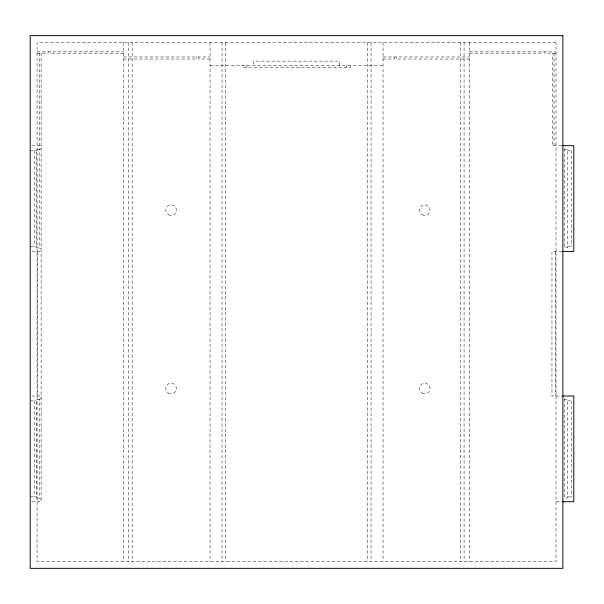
<?xml version="1.0" encoding="UTF-8"?>
<svg xmlns="http://www.w3.org/2000/svg" width="604" height="604" viewBox="0 0 604 604"><rect width="100%" height="100%" fill="white"/><g stroke="black" fill="none" stroke-linecap="round" stroke-linejoin="round"><path stroke-width="0.45" stroke-dasharray="3.02 2.27" d="M37.063 51.838L123.556 51.838M469.527 51.838L556.02 51.838M37.063 53.175L48.343 53.175L48.343 51.838M123.556 53.175L50.343 53.175L50.343 51.838M469.527 53.175L542.739 53.175L542.739 51.838M556.02 53.175L544.732 53.175L544.732 51.838M123.556 56.972L210.049 56.972M383.034 56.972L469.527 56.972M123.556 59.033L196.761 59.033L196.761 56.972M210.049 59.033L198.761 59.033L198.761 56.972M383.034 59.033L394.321 59.033L394.321 56.972M469.527 59.033L396.315 59.033L396.315 56.972M210.049 65.459L383.034 65.459M31.914 145.677L41.125 145.677M562.022 145.677L552.69 145.677L552.69 53.175M41.125 148.486L39.788 148.486L39.788 248.606L41.125 248.606M39.788 149.354L36.459 149.354L36.459 247.731L39.788 247.731M564.212 149.354L567.541 149.354L567.541 247.731L564.212 247.731M30.2 150.532L36.459 150.532M567.541 150.532L572.011 150.532M30.2 246.553L36.459 246.553M567.541 246.553L572.011 246.553M31.914 251.407L41.125 251.407M562.022 251.407L551.958 251.407L551.958 395.998L562.022 395.998M31.914 395.998L41.125 395.998M41.125 398.806L39.788 398.806L39.788 498.927L41.125 498.927M39.788 399.674L36.459 399.674L36.459 498.051L39.788 498.051M564.212 399.674L567.541 399.674L567.541 498.051L564.212 498.051M30.2 400.86L36.459 400.86M567.541 400.86L572.011 400.86M30.2 496.873L36.459 496.873M567.541 496.873L572.011 496.873M31.914 501.728L41.125 501.728L41.125 53.175M556.02 501.728L562.022 501.728M571.535 150.532L571.535 246.553M571.535 400.86L571.535 496.873M564.212 148.486L564.212 248.606M564.212 398.806L564.212 498.927M555.287 251.407L555.287 395.998M554.019 53.175L554.019 145.677M469.527 42.522L469.527 561.478M464.068 42.522L464.068 561.478M460.474 42.522L460.474 561.478M383.034 42.522L383.034 561.478M371.045 42.522L371.045 561.478M367.451 42.522L367.451 561.478M350.267 65.459L350.267 67.459L242.816 67.459L242.816 65.459M346.251 65.459L346.251 67.459M339.282 65.459L339.282 61.132L253.793 61.132L253.793 65.459M246.825 65.459L246.825 67.459M225.624 42.522L225.624 561.478M222.03 42.522L222.03 561.478M210.049 42.522L210.049 561.478M132.14 42.522L132.14 561.478M128.546 42.522L128.546 561.478M123.556 42.522L123.556 561.478M39.494 53.175L39.494 145.677M37.795 251.407L37.795 395.998M34.194 150.532L34.194 246.553M34.194 400.86L34.194 496.873M556.02 42.522L37.063 42.522L37.063 561.478L556.02 561.478L556.02 42.522M168.425 214.79A5.33 5.33 0 0 0 176.421 210.177A5.33 5.33 0 0 0 168.425 205.564A5.33 5.33 0 0 0 168.425 214.79M168.425 393.106A5.33 5.33 0 0 0 176.421 388.493A5.33 5.33 0 0 0 168.425 383.88A5.33 5.33 0 0 0 168.425 393.106M422.12 393.106A5.33 5.33 0 0 0 430.108 388.493A5.33 5.33 0 0 0 422.12 383.88A5.33 5.33 0 0 0 422.12 393.106M422.12 214.79A5.33 5.33 0 0 0 430.108 210.177A5.33 5.33 0 0 0 422.12 205.564A5.33 5.33 0 0 0 422.12 214.79"/><path stroke-width="0.91" d="M562.875 145.677L573.8 145.677L573.8 251.407L562.875 251.407M562.875 395.998L573.8 395.998L573.8 501.728L562.875 501.728M562.875 35.659L30.2 35.659L30.2 568.341L562.875 568.341L562.875 35.659"/></g></svg>
